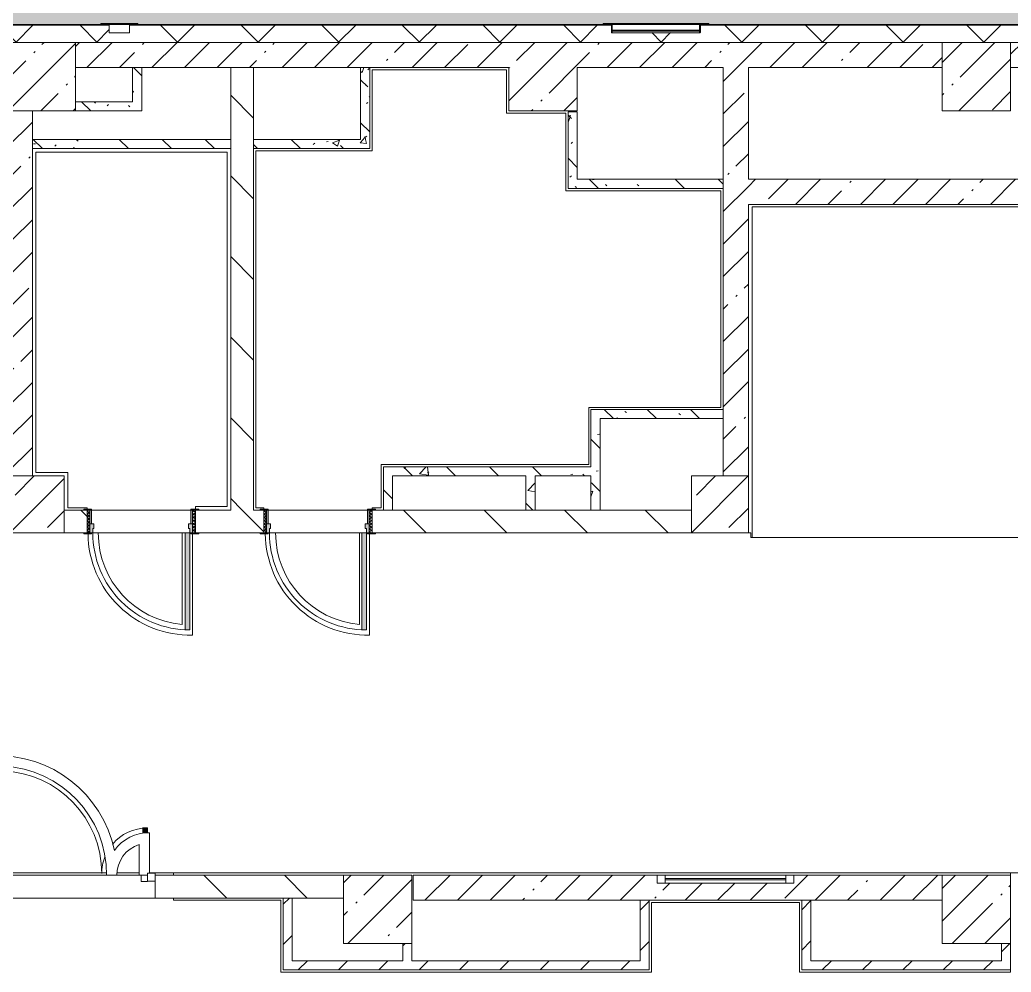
# Model space of a CAD drawing. Header units: millimetres. Extents: x 81382 to 274764, y -8553 to 29000.
# Drawn here: x 161575 to 170269, y 7050 to 15398 of the extents above; entities that cross this region are included whole.
import ezdxf

# ---------------------------------------------------------------- set-up
doc = ezdxf.new("R2010")
doc.units = ezdxf.units.MM
for name, color, linetype, lineweight, true_color in [('A-DETL-2', 9, 'Continuous', 5, 0x808080), ('A-DETL-GENF-4', 7, 'Continuous', 5, 0xaaaaaa), ('A-DOOR-4', 7, 'Continuous', 5, 0xe2e2e2), ('A-DOOR-5', 7, 'Continuous', 5, 0xaaaaaa), ('A-DOOR-FRAM-2', 7, 'Continuous', 5, 0xe2e2e2), ('A-DOOR-FRAM-4', 7, 'Continuous', 5, 0xaaaaaa), ('A-FLOR-2', 7, 'Continuous', 5, 0xaaaaaa), ('A-GENM-4', 7, 'Continuous', 5, 0x737373), ('A-WALL-3', 7, 'Continuous', 5, 0x737373), ('I-WALL-4', 7, 'Continuous', 5, 0x787878)]:
    doc.layers.add(name, color=color, linetype=linetype, lineweight=lineweight, true_color=true_color)
doc.layers.add('A-DETL-GENF-3', color=7, linetype='Continuous', lineweight=9, true_color=0xc0c0c0, transparency=0.4)
for name, color, linetype, lineweight in [('A-GENM-3', 7, 'Continuous', 5), ('A-GLAZ-3', 7, 'Continuous', 5), ('A-GLAZ-CWMG-2', 7, 'Continuous', 5), ('A-WALL', 7, 'Continuous', 9), ('A-WALL-2', 7, 'Continuous', 5), ('I-WALL-2', 7, 'Continuous', 5), ('S-COLS-1', 7, 'Continuous', 5)]:
    doc.layers.add(name, color=color, linetype=linetype, lineweight=lineweight)
pattern_1 = [(135, (147753.76, 0), (-353.553, -353.553), [])]
pattern_2 = [(135, (1826.41, 164.685), (-14.14214, -14.14214), []), (225, (1826.41, 164.685), (14.14214, -14.14214), [])]
pattern_3 = [(45, (-296.384, 164.685), (-14.1421, 14.1421), []), (135, (-296.384, 164.685), (-14.1421, -14.1421), [])]
pattern_4 = [(45, (147753.76, 0), (-285.123, 285.123), []), (45, (148038.9, 0), (-285.123, 285.123), [504.031, -100.806, 16.764, -84.042])]
pattern_5 = [(135, (147753.76, 0), (-377.171, -377.171), [533.4, -88.9, 17.78, -88.9]), (135, (147753.76, 376.94), (-377.171, -377.171), []), (50, (147753.76, 0), (637.645, -55.787), [66.675, -733.425]), (355, (147753.76, 0), (-123.35, 668.7), [53.34, -586.74]), (100.451, (147806.9, -4.65), (514.299, 612.908), [56.665, -623.315]), (46.184, (147753.8, 177.8), (948.776, -147.15), [100.012, -1100.137]), (96.636, (147832.8, 165.5), (830.91, 865.997), [84.998, -934.973]), (351.184, (147753.8, 177.8), (830.918, 865.99), [80.01, -880.11]), (21, (147842.66, 133.35), (530.651, -357.928), [66.675, -733.425]), (326, (147842.66, 133.35), (216.308, 644.658), [53.34, -586.74]), (71.451, (147886.9, 103.5), (746.96, 286.724), [56.665, -623.315]), (37.5, (147753.76, 0), (10.8105, 295.9426), [16.764, -562.864, 16.764, -578.866, -588.962]), (37.5, (147753.76, 0), (10.8105, 295.9426), [-1175.258, 16.764, -572.198]), (7.5, (147753.76, 0), (233.869, 350.6318), [16.764, -322.834, 16.764, -549.529, -224.472]), (7.5, (147753.76, 0), (233.869, 350.6318), [-905.891, 16.764, -207.708]), (327.5, (147555.51, 0), (474.5678, -20.0513), [16.764, -205.486, 16.764, -676.656, -920.115]), (327.5, (147555.51, 0), (474.5678, -20.0513), [-915.67, 16.764, -903.351]), (317.5, (147466.6, 0), (518.452, 88.9934), [16.764, -272.161, 16.764, -443.738, -653.415]), (317.5, (147466.6, 0), (518.452, 88.9934), [-749.427, 16.764, -636.651])]
pattern_6 = [(45, (147753.76, 0), (-176.7767, 176.7767), [])]

# ---------------------------------------------------------------- blocks, each defined once
blk = doc.blocks.new('BSC_Колонна _Прямоугольная - 600х600-V205-3_9_3_птичка')
at = {"layer": 'S-COLS-1'}
h = blk.add_hatch(dxfattribs=at)
h.set_pattern_fill('FP_85', color=256, style=0, pattern_type=2)
h.set_pattern_definition([(45, (-14010, -14900), (-285.123, 285.123), []), (45, (-13724.88, -14900), (-285.123, 285.123), [504.031, -100.806, 16.764, -84.042])])
h.paths.add_polyline_path([(-22.5, -300), (300, -300), (300, 300), (-300, 300), (-300, -300)])
for p, q in [((300, 300), (-300, 300)), ((-300, 300), (-300, -300)), ((300, -300), (300, 300)), ((-300, -300), (300, -300))]:
    blk.add_line(p, q, dxfattribs=at)
blk = doc.blocks.new('110_Дверь_СКБ_1Ст_Внутренняя1 - Д-7_п__950x2100h_Туалет EW30-32897972-3_9_3_птичка')
at = {"layer": 'A-DOOR-4'}
h = blk.add_hatch(color=256, dxfattribs=at)
h.paths.add_polyline_path([(437.5, 100), (437.5, 60), (427.5, 60), (427.5, 20), (462.5, 20), (462.5, 100)])
h.paths.add_polyline_path([(-412.5, 100), (-437.5, 100), (-437.5, 20), (-402.5, 20), (-402.5, 60), (-412.5, 60)])
at = {"layer": 'A-DOOR-5'}
h = blk.add_hatch(dxfattribs=at)
h.set_pattern_fill('FP_6', color=256, style=0, pattern_type=2)
h.set_pattern_definition(pattern_2)
h.paths.add_polyline_path([(487.5, 100), (462.5, 100), (462.5, -100), (487.5, -100)])
at = {"layer": 'A-DOOR-FRAM-2'}
for points in [[(-412.5, 950), (-412.5, 100), (-372.5, 100), (-372.5, 950)], [(-492.5, 108), (-492.5, 100), (-422.5, 100), (-422.5, 108)], [(517.5, 108), (447.5, 108), (447.5, 100), (517.5, 100)], [(-422.5, 20), (-437.5, 20), (-437.5, -100), (-422.5, -100)], [(462.5, 20), (447.5, 20), (447.5, -100), (462.5, -100)], [(-492.5, -100), (-492.5, -108), (-422.5, -108), (-422.5, -100)], [(447.5, -100), (447.5, -108), (517.5, -108), (517.5, -100)]]:
    blk.add_hatch(color=256, dxfattribs=at).paths.add_polyline_path(points)
at = {"layer": 'A-DOOR-FRAM-4'}
h = blk.add_hatch(dxfattribs=at)
h.set_pattern_fill('FP_7', color=256, style=0, pattern_type=2)
h.set_pattern_definition(pattern_3)
h.paths.add_polyline_path([(-437.5, 100), (-462.5, 100), (-462.5, -100), (-437.5, -100)])
at = {"layer": 'A-DOOR-5'}
for p, q in [((-412.5, 950), (-412.5, 100)), ((-372.5, 950), (-412.5, 950)), ((-372.5, 100), (-372.5, 950)), ((-412.5, 100), (-372.5, 100))]:
    blk.add_line(p, q, dxfattribs=at)
blk.add_arc((-412.5, 100), 850, 360, 90, dxfattribs=at)
at = {"layer": 'A-DOOR-FRAM-4'}
for p, q in [((-422.5, 108), (-492.5, 108)), ((-492.5, 108), (-492.5, 100)), ((-492.5, 100), (-422.5, 100)), ((-437.5, 100), (-462.5, 100)), ((-462.5, 100), (-462.5, -100)), ((-412.5, 100), (-437.5, 100)), ((-437.5, 100), (-437.5, 20)), ((-437.5, -100), (-437.5, 100)), ((-422.5, 100), (-437.5, 100)), ((-437.5, 100), (-437.5, 99)), ((-437.5, 99), (-422.5, 99)), ((-422.5, 100), (-422.5, 108)), ((-422.5, 99), (-422.5, 100)), ((-412.5, 60), (-412.5, 100)), ((437.5, 100), (437.5, 60)), ((462.5, 100), (437.5, 100)), ((517.5, 108), (447.5, 108)), ((447.5, 108), (447.5, 100)), ((462.5, 100), (447.5, 100)), ((447.5, 100), (447.5, 99)), ((447.5, 100), (517.5, 100)), ((447.5, 99), (462.5, 99)), ((462.5, 20), (462.5, 100)), ((487.5, 100), (462.5, 100)), ((462.5, 100), (462.5, -100)), ((462.5, 99), (462.5, 100)), ((487.5, -100), (487.5, 100)), ((517.5, 100), (517.5, 108)), ((-437.5, 20), (-402.5, 20)), ((-422.5, 20), (-437.5, 20)), ((-437.5, 20), (-437.5, -100)), ((-422.5, -100), (-422.5, 20)), ((-402.5, 60), (-412.5, 60)), ((-402.5, 20), (-402.5, 60)), ((437.5, 60), (427.5, 60)), ((427.5, 60), (427.5, 20)), ((427.5, 20), (462.5, 20)), ((462.5, 20), (447.5, 20)), ((447.5, 20), (447.5, -100)), ((462.5, -100), (462.5, 20)), ((-422.5, -100), (-492.5, -100)), ((-492.5, -100), (-492.5, -108)), ((-492.5, -108), (-422.5, -108)), ((-462.5, -100), (-437.5, -100)), ((-437.5, -100), (-422.5, -100)), ((-422.5, -108), (-422.5, -100)), ((447.5, -100), (462.5, -100)), ((517.5, -100), (447.5, -100)), ((447.5, -100), (447.5, -108)), ((447.5, -108), (517.5, -108)), ((462.5, -100), (487.5, -100)), ((517.5, -108), (517.5, -100))]:
    blk.add_line(p, q, dxfattribs=at)
blk = doc.blocks.new('110_Дверь_СКБ_1Ст_Внутренняя1 - Д-7_п__950x2100h_Туалет-32491181-3_9_3_птичка')
at = {"layer": 'A-DOOR-4'}
h = blk.add_hatch(color=256, dxfattribs=at)
h.paths.add_polyline_path([(437.5, 100), (437.5, 60), (427.5, 60), (427.5, 20), (462.5, 20), (462.5, 100)])
h.paths.add_polyline_path([(-412.5, 100), (-437.5, 100), (-437.5, 20), (-402.5, 20), (-402.5, 60), (-412.5, 60)])
at = {"layer": 'A-DOOR-5'}
h = blk.add_hatch(dxfattribs=at)
h.set_pattern_fill('FP_6', color=256, style=0, pattern_type=2)
h.set_pattern_definition(pattern_2)
h.paths.add_polyline_path([(487.5, 100), (462.5, 100), (462.5, -100), (487.5, -100)])
at = {"layer": 'A-DOOR-FRAM-2'}
for points in [[(-412.5, 950), (-412.5, 100), (-372.5, 100), (-372.5, 950)], [(-492.5, 108), (-492.5, 100), (-422.5, 100), (-422.5, 108)], [(517.5, 108), (447.5, 108), (447.5, 100), (517.5, 100)], [(-422.5, 20), (-437.5, 20), (-437.5, -100), (-422.5, -100)], [(462.5, 20), (447.5, 20), (447.5, -100), (462.5, -100)], [(-492.5, -100), (-492.5, -108), (-422.5, -108), (-422.5, -100)], [(447.5, -100), (447.5, -108), (517.5, -108), (517.5, -100)]]:
    blk.add_hatch(color=256, dxfattribs=at).paths.add_polyline_path(points)
at = {"layer": 'A-DOOR-FRAM-4'}
h = blk.add_hatch(dxfattribs=at)
h.set_pattern_fill('FP_7', color=256, style=0, pattern_type=2)
h.set_pattern_definition(pattern_3)
h.paths.add_polyline_path([(-437.5, 100), (-462.5, 100), (-462.5, -100), (-437.5, -100)])
at = {"layer": 'A-DOOR-5'}
for p, q in [((-412.5, 950), (-412.5, 100)), ((-372.5, 950), (-412.5, 950)), ((-372.5, 100), (-372.5, 950)), ((-412.5, 100), (-372.5, 100))]:
    blk.add_line(p, q, dxfattribs=at)
blk.add_arc((-412.5, 100), 850, 360, 90, dxfattribs=at)
at = {"layer": 'A-DOOR-FRAM-4'}
for p, q in [((-422.5, 108), (-492.5, 108)), ((-492.5, 108), (-492.5, 100)), ((-492.5, 100), (-422.5, 100)), ((-437.5, 100), (-462.5, 100)), ((-462.5, 100), (-462.5, -100)), ((-412.5, 100), (-437.5, 100)), ((-437.5, 100), (-437.5, 20)), ((-437.5, -100), (-437.5, 100)), ((-422.5, 100), (-437.5, 100)), ((-437.5, 100), (-437.5, 99)), ((-437.5, 99), (-422.5, 99)), ((-422.5, 100), (-422.5, 108)), ((-422.5, 99), (-422.5, 100)), ((-412.5, 60), (-412.5, 100)), ((437.5, 100), (437.5, 60)), ((462.5, 100), (437.5, 100)), ((517.5, 108), (447.5, 108)), ((447.5, 108), (447.5, 100)), ((462.5, 100), (447.5, 100)), ((447.5, 100), (447.5, 99)), ((447.5, 100), (517.5, 100)), ((447.5, 99), (462.5, 99)), ((462.5, 20), (462.5, 100)), ((487.5, 100), (462.5, 100)), ((462.5, 100), (462.5, -100)), ((462.5, 99), (462.5, 100)), ((487.5, -100), (487.5, 100)), ((517.5, 100), (517.5, 108)), ((-437.5, 20), (-402.5, 20)), ((-422.5, 20), (-437.5, 20)), ((-437.5, 20), (-437.5, -100)), ((-422.5, -100), (-422.5, 20)), ((-402.5, 60), (-412.5, 60)), ((-402.5, 20), (-402.5, 60)), ((437.5, 60), (427.5, 60)), ((427.5, 60), (427.5, 20)), ((427.5, 20), (462.5, 20)), ((462.5, 20), (447.5, 20)), ((447.5, 20), (447.5, -100)), ((462.5, -100), (462.5, 20)), ((-422.5, -100), (-492.5, -100)), ((-492.5, -100), (-492.5, -108)), ((-492.5, -108), (-422.5, -108)), ((-462.5, -100), (-437.5, -100)), ((-437.5, -100), (-422.5, -100)), ((-422.5, -108), (-422.5, -100)), ((447.5, -100), (462.5, -100)), ((517.5, -100), (447.5, -100)), ((447.5, -100), (447.5, -108)), ((447.5, -108), (517.5, -108)), ((462.5, -100), (487.5, -100)), ((517.5, -108), (517.5, -100))]:
    blk.add_line(p, q, dxfattribs=at)
blk = doc.blocks.new('BSC_Колонна _Прямоугольная - 500х500-V241-3_9_3_птичка')
at = {"layer": 'S-COLS-1'}
h = blk.add_hatch(dxfattribs=at)
h.set_pattern_fill('FP_118', color=256, style=0, pattern_type=2)
h.set_pattern_definition([(45, (-19960, -11150), (-285.123, 285.123), []), (45, (-19674.88, -11150), (-285.123, 285.123), [504.031, -100.806, 16.764, -84.042])])
h.paths.add_polyline_path([(-250, -250), (250, -250), (250, 250), (-250, 250), (-250, 71)])
for p, q in [((250, 250), (-250, 250)), ((-250, 250), (-250, -250)), ((250, -250), (250, 250)), ((-250, -250), (250, -250))]:
    blk.add_line(p, q, dxfattribs=at)
blk = doc.blocks.new('BSC_Колонна _Прямоугольная - 500х500-V303-3_9_3_птичка')
at = {"layer": 'S-COLS-1'}
h = blk.add_hatch(dxfattribs=at)
h.set_pattern_fill('FP_137', color=256, style=0, pattern_type=2)
h.set_pattern_definition([(45, (-13960, -11150), (-285.123, 285.123), []), (45, (-13674.88, -11150), (-285.123, 285.123), [504.031, -100.806, 16.764, -84.042])])
h.paths.add_polyline_path([(-250, -250), (250, -250), (250, 250), (-250, 250), (-250, 71)])
for p, q in [((250, 250), (-250, 250)), ((-250, 250), (-250, -250)), ((250, -250), (250, 250)), ((-250, -250), (250, -250))]:
    blk.add_line(p, q, dxfattribs=at)
blk = doc.blocks.new('BSC_Колонна _Прямоугольная - 600х600-V304-3_9_3_птичка')
at = {"layer": 'S-COLS-1'}
h = blk.add_hatch(dxfattribs=at)
h.set_pattern_fill('FP_138', color=256, style=0, pattern_type=2)
h.set_pattern_definition([(45, (-22210, -14900), (-285.123, 285.123), []), (45, (-21924.88, -14900), (-285.123, 285.123), [504.031, -100.806, 16.764, -84.042])])
h.paths.add_polyline_path([(-300, -300), (300, -300), (300, 300), (-300, 300)])
for p, q in [((300, 300), (-300, 300)), ((-300, 300), (-300, -300)), ((300, -300), (300, 300)), ((-300, -300), (300, -300))]:
    blk.add_line(p, q, dxfattribs=at)
blk = doc.blocks.new('BSC_Колонна _Прямоугольная - 600х600-V306-3_9_3_птичка')
at = {"layer": 'S-COLS-1'}
h = blk.add_hatch(dxfattribs=at)
h.set_pattern_fill('FP_140', color=256, style=0, pattern_type=2)
h.set_pattern_definition([(45, (-22210, -7600), (-285.123, 285.123), []), (45, (-21924.88, -7600), (-285.123, 285.123), [504.031, -100.806, 16.764, -84.042])])
h.paths.add_polyline_path([(-300, -300), (300, -300), (300, 300), (-300, 300), (-300, 150.3)])
for p, q in [((300, 300), (-300, 300)), ((-300, 300), (-300, -300)), ((300, -300), (300, 300)), ((-300, -300), (300, -300))]:
    blk.add_line(p, q, dxfattribs=at)
blk = doc.blocks.new('BSC_Колонна _Прямоугольная - 600х600-V315-3_9_3_птичка')
at = {"layer": 'S-COLS-1'}
h = blk.add_hatch(dxfattribs=at)
h.set_pattern_fill('FP_151', color=256, style=0, pattern_type=2)
h.set_pattern_definition([(45, (-16960, -7600), (-285.123, 285.123), []), (45, (-16674.88, -7600), (-285.123, 285.123), [504.031, -100.806, 16.764, -84.042])])
h.paths.add_polyline_path([(-300, -300), (300, -300), (300, 300), (-300, 300)])
for p, q in [((300, 300), (-300, 300)), ((-300, 300), (-300, -300)), ((300, -300), (300, 300)), ((-300, -300), (300, -300))]:
    blk.add_line(p, q, dxfattribs=at)
blk = doc.blocks.new('Полоса с поворотом - Полоса с поворотом-23831104-3_9_3_птичка')
at = {"layer": 'A-GENM-3'}
for p, q in [((19783, 15306.4), (19017, 15306.4)), ((19017, 15297.9), (19783, 15297.9))]:
    blk.add_line(p, q, dxfattribs=at)
at = {"layer": 'A-GENM-4'}
blk.add_line((19017, 15363), (19783, 15363), dxfattribs=at)
blk = doc.blocks.new('Уголок вложенный - Уголок вложенный-23831105-3_9_3_птичка')
at = {"layer": 'A-GENM-3'}
for p, q in [((29237, 15288), (29237, 15349)), ((29244, 15358), (29244, 15285)), ((29244, 15285), (29240, 15285))]:
    blk.add_line(p, q, dxfattribs=at)
at = {"layer": 'A-GENM-3', "flags": 128}
for points in [[(29237, 15349), (29236.8, 15351), (29236.1, 15352.9), (29235, 15354.6), (29233.6, 15356), (29231.9, 15357.1), (29230, 15357.8), (29228, 15358)], [(29240, 15285), (29239.3, 15285.1), (29238.7, 15285.3), (29238.1, 15285.7), (29237.7, 15286.1), (29237.3, 15286.7), (29237.1, 15287.3), (29237, 15288)]]:
    blk.add_lwpolyline(points, dxfattribs=at)
at = {"layer": 'A-GENM-4'}
for p, q in [((29164, 15365), (29244, 15365)), ((29164, 15361), (29164, 15365)), ((29228, 15358), (29167, 15358)), ((29244, 15365), (29244, 15358))]:
    blk.add_line(p, q, dxfattribs=at)
at = {"layer": 'A-GENM-4', "flags": 128}
blk.add_lwpolyline([(29167, 15358), (29166.3, 15358.1), (29165.7, 15358.3), (29165.1, 15358.7), (29164.7, 15359.1), (29164.3, 15359.7), (29164.1, 15360.3), (29164, 15361)], dxfattribs=at)
blk = doc.blocks.new('Уголок вложенный - Уголок вложенный-V319-3_9_3_птичка')
at = {"layer": 'A-GENM-3'}
for p, q in [((30010, 15285), (30010, 15358)), ((30017, 15349), (30017, 15288)), ((30014, 15285), (30010, 15285))]:
    blk.add_line(p, q, dxfattribs=at)
at = {"layer": 'A-GENM-3', "flags": 128}
for points in [[(30026, 15358), (30024, 15357.8), (30022.1, 15357.1), (30020.4, 15356), (30019, 15354.6), (30017.9, 15352.9), (30017.2, 15351), (30017, 15349)], [(30017, 15288), (30016.9, 15287.3), (30016.7, 15286.7), (30016.3, 15286.1), (30015.9, 15285.7), (30015.3, 15285.3), (30014.7, 15285.1), (30014, 15285)]]:
    blk.add_lwpolyline(points, dxfattribs=at)
at = {"layer": 'A-GENM-4'}
for p, q in [((30010, 15365), (30090, 15365)), ((30010, 15358), (30010, 15365)), ((30087, 15358), (30026, 15358)), ((30090, 15365), (30090, 15361))]:
    blk.add_line(p, q, dxfattribs=at)
at = {"layer": 'A-GENM-4', "flags": 128}
blk.add_lwpolyline([(30090, 15361), (30089.9, 15360.3), (30089.7, 15359.7), (30089.3, 15359.1), (30088.9, 15358.7), (30088.3, 15358.3), (30087.7, 15358.1), (30087, 15358)], dxfattribs=at)
blk = doc.blocks.new('Уголок вложенный - Уголок вложенный-V320-3_9_3_птичка')
at = {"layer": 'A-GENM-3'}
blk.add_line((30010, 15285), (29244, 15285), dxfattribs=at)
at = {"layer": 'A-GENM-3', "flags": 128}
for points in [[(29237, 15349), (29236.8, 15351), (29236.1, 15352.9), (29235, 15354.6), (29233.6, 15356), (29231.9, 15357.1), (29230, 15357.8), (29228, 15358)], [(30026, 15358), (30024, 15357.8), (30022.1, 15357.1), (30020.4, 15356), (30019, 15354.6), (30017.9, 15352.9), (30017.2, 15351), (30017, 15349)]]:
    blk.add_lwpolyline(points, dxfattribs=at)
at = {"layer": 'A-GENM-4'}
blk.add_line((29244, 15365), (30010, 15365), dxfattribs=at)
blk = doc.blocks.new('Уголок вложенный - Уголок вложенный-23964580-3_9_3_птичка')
at = {"layer": 'A-GENM-3'}
for p, q in [((14603, 15288), (14603, 15349)), ((14610, 15285), (14606, 15285))]:
    blk.add_line(p, q, dxfattribs=at)
at = {"layer": 'A-GENM-3', "flags": 128}
for points in [[(14603, 15349), (14602.8, 15351), (14602.1, 15352.9), (14601, 15354.6), (14599.6, 15356), (14597.9, 15357.1), (14596, 15357.8), (14594, 15358)], [(14606, 15285), (14605.3, 15285.1), (14604.7, 15285.3), (14604.1, 15285.7), (14603.7, 15286.1), (14603.3, 15286.7), (14603.1, 15287.3), (14603, 15288)]]:
    blk.add_lwpolyline(points, dxfattribs=at)
at = {"layer": 'A-GENM-4'}
for p, q in [((14530, 15361), (14530, 15365)), ((14594, 15358), (14533, 15358))]:
    blk.add_line(p, q, dxfattribs=at)
at = {"layer": 'A-GENM-4', "flags": 128}
blk.add_lwpolyline([(14533, 15358), (14532.3, 15358.1), (14531.7, 15358.3), (14531.1, 15358.7), (14530.7, 15359.1), (14530.3, 15359.7), (14530.1, 15360.3), (14530, 15361)], dxfattribs=at)
blk = doc.blocks.new('Уголок вложенный - Уголок вложенный-V329-3_9_3_птичка')
at = {"layer": 'A-GENM-3'}
for p, q in [((14783, 15349), (14783, 15288)), ((14780, 15285), (14776, 15285))]:
    blk.add_line(p, q, dxfattribs=at)
at = {"layer": 'A-GENM-3', "flags": 128}
for points in [[(14792, 15358), (14790, 15357.8), (14788.1, 15357.1), (14786.4, 15356), (14785, 15354.6), (14783.9, 15352.9), (14783.2, 15351), (14783, 15349)], [(14783, 15288), (14782.9, 15287.3), (14782.7, 15286.7), (14782.3, 15286.1), (14781.9, 15285.7), (14781.3, 15285.3), (14780.7, 15285.1), (14780, 15285)]]:
    blk.add_lwpolyline(points, dxfattribs=at)
at = {"layer": 'A-GENM-4'}
for p, q in [((14853, 15358), (14792, 15358)), ((14856, 15365), (14856, 15361))]:
    blk.add_line(p, q, dxfattribs=at)
at = {"layer": 'A-GENM-4', "flags": 128}
blk.add_lwpolyline([(14856, 15361), (14855.9, 15360.3), (14855.7, 15359.7), (14855.3, 15359.1), (14854.9, 15358.7), (14854.3, 15358.3), (14853.7, 15358.1), (14853, 15358)], dxfattribs=at)
blk = doc.blocks.new('Уголок вложенный - Уголок вложенный-V330-3_9_3_птичка')
at = {"layer": 'A-GENM-3'}
blk.add_line((14776, 15285), (14610, 15285), dxfattribs=at)
at = {"layer": 'A-GENM-3', "flags": 128}
for points in [[(14597.9, 15357.1), (14596, 15357.8), (14594, 15358)], [(14792, 15358), (14790, 15357.8), (14788.1, 15357.1)]]:
    blk.add_lwpolyline(points, dxfattribs=at)
blk = doc.blocks.new('Уголок вложенный - Уголок вложенный-V331-3_9_3_птичка')
at = {"layer": 'A-GENM-3'}
for p, q in [((14603, 15349), (14603, 15288)), ((14783, 15288), (14783, 15349)), ((14606, 15285), (14780, 15285))]:
    blk.add_line(p, q, dxfattribs=at)
at = {"layer": 'A-GENM-3', "flags": 128}
for points in [[(14594, 15358), (14596, 15357.8), (14597.9, 15357.1), (14599.6, 15356), (14601, 15354.6), (14602.1, 15352.9), (14602.8, 15351), (14603, 15349)], [(14783, 15349), (14783.2, 15351), (14783.9, 15352.9), (14785, 15354.6), (14786.4, 15356), (14788.1, 15357.1), (14790, 15357.8), (14792, 15358)], [(14603, 15288), (14603.1, 15287.3), (14603.3, 15286.7), (14603.7, 15286.1), (14604.1, 15285.7), (14604.7, 15285.3), (14605.3, 15285.1), (14606, 15285)], [(14780, 15285), (14780.7, 15285.1), (14781.3, 15285.3), (14781.9, 15285.7), (14782.3, 15286.1), (14782.7, 15286.7), (14782.9, 15287.3), (14783, 15288)]]:
    blk.add_lwpolyline(points, dxfattribs=at)
at = {"layer": 'A-GENM-4'}
for p, q in [((14530, 15365), (14856, 15365)), ((14530, 15365), (14530, 15361)), ((14533, 15358), (14853, 15358)), ((14856, 15361), (14856, 15365))]:
    blk.add_line(p, q, dxfattribs=at)
at = {"layer": 'A-GENM-4', "flags": 128}
for points in [[(14530, 15361), (14530.1, 15360.3), (14530.3, 15359.7), (14530.7, 15359.1), (14531.1, 15358.7), (14531.7, 15358.3), (14532.3, 15358.1), (14533, 15358)], [(14853, 15358), (14853.7, 15358.1), (14854.3, 15358.3), (14854.9, 15358.7), (14855.3, 15359.1), (14855.7, 15359.7), (14855.9, 15360.3), (14856, 15361)]]:
    blk.add_lwpolyline(points, dxfattribs=at)
blk = doc.blocks.new('120_Окно_СКБ_1Ст - 120_Окно_СКБ_1Ст 400х1200 EI30-24228621-3_9_3_птичка')
at = {"layer": 'A-GLAZ-3'}
for p, q in [((-600, 40), (-600, 110)), ((-600, 110), (-530, 110)), ((600, 110), (-600, 110)), ((-530, 110), (-530, 40)), ((530, 40), (530, 110)), ((530, 110), (600, 110)), ((600, 110), (600, 40)), ((-530, 40), (-600, 40)), ((-600, 40), (600, 40)), ((530, 80), (-530, 80)), ((530, 70), (-530, 70)), ((600, 40), (530, 40))]:
    blk.add_line(p, q, dxfattribs=at)
blk = doc.blocks.new('Прямоугольный импост - 50 x 70 мм-31927764-3_9_3_птичка')
at = {"layer": 'A-GLAZ-CWMG-2'}
for p, q in [((-70, 35), (0, 35)), ((-70, -35), (-70, 35)), ((0, 35), (0, -35)), ((0, -35), (-70, -35))]:
    blk.add_line(p, q, dxfattribs=at)
blk = doc.blocks.new('Дверь_Витражная_остекление_ - ДВН_ДАО_Главный вход_1200 в свету Д-22 _п_-31928779-3_9_3_птичка')
at = {"layer": 'A-DOOR-4'}
for points in [[(-615.1, 30), (-610, 30), (-615.1, 930)], [(610, 384.3), (650, 387.9), (650, 430), (610, 430), (610, 387.9)]]:
    blk.add_hatch(color=256, dxfattribs=at).paths.add_polyline_path(points)
at = {"layer": 'A-DETL-GENF-4'}
for p, q in [((-610, 30), (-610, 930)), ((650, 430), (610, 430)), ((610, 430), (610, 384.3)), ((650, 386.8), (650, 430)), ((-595, 30), (-615.1, 30)), ((-595, -40), (-595, 30)), ((595, -40), (595, 16)), ((-650, -40), (-595, -40)), ((650, -40), (595, -40))]:
    blk.add_line(p, q, dxfattribs=at)
at = {"layer": 'A-DOOR-5'}
blk.add_line((650, 430), (650, 386.8), dxfattribs=at)
for centre, radius, start, end in [((-650, 30), 900, 360, 87.74159), ((650, 30), 400, 90, 140.11585), ((650, 30), 400, 158.72613, 180)]:
    blk.add_arc(centre, radius, start, end, dxfattribs=at)

msp = doc.modelspace()

# ---------------------------------------------------------------- hatches: boundary and pattern name
at = {"layer": 'A-DETL-GENF-3'}
msp.add_hatch(color=256, dxfattribs=at).paths.add_polyline_path([(146826, 14774.9), (147485.8, 14774.9), (147485.8, 15358), (186513.8, 15358), (186513.8, 23888.3), (181681.8, 23888.3), (181681.8, 27398.1), (145344.7, 27398.1), (145344.7, 14774.9), (146359.9, 14774.9)])
at = {"layer": 'A-WALL-2'}
h = msp.add_hatch(dxfattribs=at)
h.set_pattern_fill('FP_93', color=256, style=0, pattern_type=2)
h.set_pattern_definition([(45, (147753.76, 0), (-353.5534, 353.5534), []), (135, (147753.76, 0), (-353.5534, -353.5534), [])])
h.paths.add_polyline_path([(189707.4, 15200), (189913.8, 15200), (189913.8, 15350), (185563.8, 15350), (185563.8, 15200), (187843, 15200)])
h.paths.add_polyline_path([(177763.8, 15200), (179863.8, 15200), (179863.8, 15350), (177770.8, 15349), (177770.8, 15288), (177763.8, 15285), (176990.8, 15288), (176990.8, 15350), (173364, 15349), (173364, 15288), (173357, 15285), (172184, 15288), (172184, 15350), (167543.8, 15349), (167543.8, 15288), (167536.8, 15285), (166763.8, 15288), (166763.8, 15350), (162536.8, 15349), (162536.8, 15288), (162529.8, 15285), (162356.8, 15288), (162356.5, 15350), (160613.8, 15350), (160613.8, 15200), (177754.5, 15200)])
h.paths.add_polyline_path([(182413.8, 15200), (183163.8, 15200), (183163.8, 15350), (182413.8, 15350)])
h.paths.add_polyline_path([(181363.8, 15200), (181513.8, 15200), (181513.8, 15350), (181363.8, 15350), (181363.8, 15270.2)])
h.paths.add_polyline_path([(156013.8, 15200), (156013.8, 15350), (155413.8, 15350), (155413.8, 15200)])
h.paths.add_polyline_path([(157513.8, 15200), (157513.8, 15350), (156913.8, 15350), (156913.8, 15200), (157080.3, 15200)])
h.paths.add_polyline_path([(152419.2, 15200), (154513.8, 15200), (154513.8, 15350), (147793.8, 15350), (147793.8, 15293), (147643.8, 15293), (147643.8, 15200), (152413.8, 15200)])
h.paths.add_polyline_path([(180993.8, 15200), (180988.8, 15350), (180763.8, 15350), (180763.8, 15200)])
at = {"layer": 'I-WALL-2'}
h = msp.add_hatch(dxfattribs=at)
h.set_pattern_fill('FP_89', color=256, style=0, pattern_type=2)
h.set_pattern_definition(pattern_4)
h.paths.add_polyline_path([(179863.8, 14980), (179863.8, 15200), (178363.8, 15200), (178363.8, 14980), (179514.9, 14980)])
h.paths.add_polyline_path([(162563.8, 14980), (165864, 14980), (165864, 15200), (162063.8, 15200), (162063.8, 14980)])
h.paths.add_polyline_path([(177763.8, 14980), (177763.8, 15200), (174163.8, 15200), (174163.8, 14980), (177588.7, 14980)])
h.paths.add_polyline_path([(173563.8, 14980), (173563.8, 15200), (170263.8, 15200), (170263.8, 14980), (172927.7, 14980)])
h.paths.add_polyline_path([(166464, 14980), (169663.8, 14980), (169663.8, 15200), (166464, 15200)])
h = msp.add_hatch(dxfattribs=at)
h.set_pattern_fill('FP_92', color=256, style=0, pattern_type=2)
h.set_pattern_definition(pattern_1)
h.paths.add_polyline_path([(163605.7, 11100), (163623.8, 11100), (163623.8, 14980), (163423.8, 14980), (163423.8, 11100)])
h = msp.add_hatch(dxfattribs=at)
h.set_pattern_fill('FP_89', color=256, style=0, pattern_type=2)
h.set_pattern_definition(pattern_4)
h.paths.add_polyline_path([(167963.8, 11400), (167963.8, 14980), (167743.8, 14980), (167743.8, 11400)])
h = msp.add_hatch(dxfattribs=at)
h.set_pattern_fill('FP_89', color=256, style=0, pattern_type=2)
h.set_pattern_definition(pattern_4)
h.paths.add_polyline_path([(161464.7, 11400), (161684.7, 11400), (161684.7, 14600), (161464.7, 14600), (161464.7, 11900)])
h = msp.add_hatch(dxfattribs=at)
h.set_pattern_fill('FP_89', color=256, style=0, pattern_type=2)
h.set_pattern_definition(pattern_4)
h.paths.add_polyline_path([(178763.8, 13780), (178763.8, 14000), (167963.8, 14000), (167963.8, 13780), (178520.9, 13780)])
h = msp.add_hatch(dxfattribs=at)
h.set_pattern_fill('FP_92', color=256, style=0, pattern_type=2)
h.set_pattern_definition(pattern_1)
h.paths.add_polyline_path([(167463.8, 10900), (167463.8, 11100), (164663.8, 11100), (164663.8, 10900), (167334.5, 10900)])
h.paths.add_polyline_path([(163713.8, 10900), (163713.8, 11100), (163114.7, 11100), (163114.7, 10900), (163683.8, 10900)])
h.paths.add_polyline_path([(162134.7, 10900), (162164.7, 10900), (162164.7, 11100), (161963.8, 11100), (161963.8, 10900)])
h = msp.add_hatch(dxfattribs=at)
h.set_pattern_fill('FP_92', color=256, style=0, pattern_type=2)
h.set_pattern_definition(pattern_1)
h.paths.add_polyline_path([(164413.8, 7700), (164413.8, 7900), (162763, 7900), (162763, 7700), (163963.8, 7700)])
h.paths.add_polyline_path([(155413.8, 7700), (155413.8, 7900), (154283.8, 7900), (154283.8, 7700), (154864.8, 7700)])
h.paths.add_polyline_path([(156013.8, 7700), (159913.8, 7700), (159913.8, 7900), (159213.8, 7900), (159213.8, 7830), (158413.8, 7830), (158413.8, 7900), (156013.8, 7900), (156013.8, 7789.5)])
h.paths.add_polyline_path([(161323, 7700), (161323, 7900), (160513.8, 7900), (160513.8, 7700)])
h.paths.add_polyline_path([(151487, 7700), (151783.8, 7700), (151783.8, 7900), (151483.8, 7900), (151483.8, 7700)])
h = msp.add_hatch(dxfattribs=at)
h.set_pattern_fill('FP_89', color=256, style=0, pattern_type=2)
h.set_pattern_definition(pattern_4)
h.paths.add_polyline_path([(168432.8, 7680), (169663.8, 7680), (169663.8, 7900), (168363.3, 7900), (168363.3, 7830), (167163.3, 7830), (167163.3, 7900), (165023.8, 7900), (165023.8, 7680), (167334.5, 7680)])
h = msp.add_hatch(dxfattribs=at)
h.set_pattern_fill('FP_94', color=256, style=0, pattern_type=2)
h.set_pattern_definition(pattern_6)
h.paths.add_polyline_path([(163963.8, 7150), (163963.8, 7700), (163883.8, 7700), (163883.8, 7150)])
h = msp.add_hatch(dxfattribs=at)
h.set_pattern_fill('FP_94', color=256, style=0, pattern_type=2)
h.set_pattern_definition(pattern_6)
h.paths.add_polyline_path([(167093.8, 7070), (167093.8, 7680), (167013.8, 7680), (167013.8, 7070)])
h = msp.add_hatch(dxfattribs=at)
h.set_pattern_fill('FP_94', color=256, style=0, pattern_type=2)
h.set_pattern_definition(pattern_6)
h.paths.add_polyline_path([(168512.8, 7150), (168512.8, 7680), (168432.8, 7680), (168432.8, 7150)])
h = msp.add_hatch(dxfattribs=at)
h.set_pattern_fill('FP_94', color=256, style=0, pattern_type=2)
h.set_pattern_definition(pattern_6)
h.paths.add_polyline_path([(165013.8, 7150), (165013.8, 7300), (164933.8, 7300), (164933.8, 7150)])
h = msp.add_hatch(dxfattribs=at)
h.set_pattern_fill('FP_94', color=256, style=0, pattern_type=2)
h.set_pattern_definition(pattern_6)
h.paths.add_polyline_path([(170263.8, 7070), (170263.8, 7300), (170183.8, 7300), (170183.8, 7070)])
h = msp.add_hatch(dxfattribs=at)
h.set_pattern_fill('FP_94', color=256, style=0, pattern_type=2)
h.set_pattern_definition(pattern_6)
h.paths.add_polyline_path([(167013.8, 7070), (167013.8, 7150), (163883.8, 7150), (163883.8, 7070), (165470.1, 7070)])
h = msp.add_hatch(dxfattribs=at)
h.set_pattern_fill('FP_94', color=256, style=0, pattern_type=2)
h.set_pattern_definition(pattern_6)
h.paths.add_polyline_path([(170183.8, 7070), (170183.8, 7150), (168432.8, 7150), (168432.8, 7070), (169198.9, 7070)])
at = {"layer": 'I-WALL-4'}
h = msp.add_hatch(dxfattribs=at)
h.set_pattern_fill('FP_97', color=256, style=0, pattern_type=2)
h.set_pattern_definition(pattern_5)
h.paths.add_polyline_path([(162643.8, 14680), (162643.8, 14980), (162563.8, 14980), (162563.8, 14680)])
h = msp.add_hatch(dxfattribs=at)
h.set_pattern_fill('FP_97', color=256, style=0, pattern_type=2)
h.set_pattern_definition(pattern_5)
h.paths.add_polyline_path([(164643.8, 14350), (164643.8, 14980), (164563.8, 14980), (164563.8, 14350)])
h = msp.add_hatch(dxfattribs=at)
h.set_pattern_fill('FP_97', color=256, style=0, pattern_type=2)
h.set_pattern_definition(pattern_5)
h.paths.add_polyline_path([(162063.8, 14600), (162643.8, 14600), (162643.8, 14680), (162063.8, 14680)])
h = msp.add_hatch(dxfattribs=at)
h.set_pattern_fill('FP_97', color=256, style=0, pattern_type=2)
h.set_pattern_definition(pattern_5)
h.paths.add_polyline_path([(166464, 13920), (166464, 14590), (166384, 14590), (166384, 13920)])
h = msp.add_hatch(dxfattribs=at)
h.set_pattern_fill('FP_97', color=256, style=0, pattern_type=2)
h.set_pattern_definition(pattern_5)
h.paths.add_polyline_path([(163423.8, 14270), (163423.8, 14350), (161684.7, 14350), (161684.7, 14270), (161741.3, 14270)])
h = msp.add_hatch(dxfattribs=at)
h.set_pattern_fill('FP_97', color=256, style=0, pattern_type=2)
h.set_pattern_definition(pattern_5)
h.paths.add_polyline_path([(163623.8, 14270), (164643.8, 14270), (164643.8, 14350), (163623.8, 14350)])
h = msp.add_hatch(dxfattribs=at)
h.set_pattern_fill('FP_97', color=256, style=0, pattern_type=2)
h.set_pattern_definition(pattern_5)
h.paths.add_polyline_path([(167743.8, 13920), (167743.8, 14000), (166464, 14000), (166464, 13920), (167334.5, 13920)])
h = msp.add_hatch(dxfattribs=at)
h.set_pattern_fill('FP_97', color=256, style=0, pattern_type=2)
h.set_pattern_definition(pattern_5)
h.paths.add_polyline_path([(166663.8, 11100), (166663.8, 11981.9), (166583.8, 11981.9), (166583.8, 11100)])
h = msp.add_hatch(dxfattribs=at)
h.set_pattern_fill('FP_97', color=256, style=0, pattern_type=2)
h.set_pattern_definition(pattern_5)
h.paths.add_polyline_path([(167743.8, 11901.9), (167743.8, 11981.9), (166663.8, 11981.9), (166663.8, 11901.9), (167334.5, 11901.9)])
h = msp.add_hatch(dxfattribs=at)
h.set_pattern_fill('FP_97', color=256, style=0, pattern_type=2)
h.set_pattern_definition(pattern_5)
h.paths.add_polyline_path([(164763.8, 11100), (164843.8, 11100), (164843.8, 11480), (164763.8, 11480), (164763.8, 11221)])
h = msp.add_hatch(dxfattribs=at)
h.set_pattern_fill('FP_97', color=256, style=0, pattern_type=2)
h.set_pattern_definition(pattern_5)
h.paths.add_polyline_path([(166093.8, 11400), (166583.8, 11400), (166583.8, 11480), (164843.8, 11480), (164843.8, 11400), (166013.8, 11400)])
h = msp.add_hatch(dxfattribs=at)
h.set_pattern_fill('FP_97', color=256, style=0, pattern_type=2)
h.set_pattern_definition(pattern_5)
h.paths.add_polyline_path([(166093.8, 11100), (166093.8, 11400), (166013.8, 11400), (166013.8, 11100)])
at = {"layer": 'S-COLS-1'}
h = msp.add_hatch(dxfattribs=at)
h.set_pattern_fill('FP_89', color=256, style=0, pattern_type=2)
h.set_pattern_definition(pattern_4)
h.paths.add_polyline_path([(166464, 14600), (166464, 15200), (165864, 15200), (165864, 14600)])

# ---------------------------------------------------------------- linework, layer by layer
at = {"layer": 'A-DETL-2'}
msp.add_line((147485.8, 15358), (186513.8, 15358), dxfattribs=at)
at = {"layer": 'A-FLOR-2'}
for p, q in [((165844, 14960), (164663.8, 14960)), ((164663.8, 14960), (164663.8, 14250)), ((165844, 14580), (165844, 14960)), ((166364, 14580), (165844, 14580)), ((166364, 13900), (166364, 14580)), ((163392.8, 14239), (161715.7, 14239)), ((161715.7, 14239), (161715.7, 11431)), ((163392.8, 11131), (163392.8, 14239)), ((164663.8, 14250), (163643.8, 14250)), ((163643.8, 14250), (163643.8, 11120)), ((167723.8, 13900), (166364, 13900)), ((167723.8, 12000), (167723.8, 13900)), ((179535.9, 13759), (167995.9, 13759)), ((167995.9, 13759), (167995.9, 10859)), ((166563.8, 11500), (166563.8, 12000)), ((166563.8, 12000), (167723.8, 12000)), ((164743.8, 11120), (164743.8, 11500)), ((164743.8, 11500), (166563.8, 11500)), ((161715.7, 11431), (161994.8, 11431)), ((161994.8, 11431), (161994.8, 11120)), ((163114.7, 11108), (163114.7, 11131)), ((163114.7, 11131), (163392.8, 11131)), ((161994.8, 11120), (162164.7, 11120)), ((162164.7, 11120), (162164.7, 11108)), ((163643.8, 11120), (163713.8, 11120)), ((163713.8, 11120), (163713.8, 11108)), ((164663.8, 11108), (164663.8, 11120)), ((164663.8, 11120), (164743.8, 11120)), ((162262.7, 10899.9), (162204.7, 10899.9)), ((162214.7, 10901.4), (163064.7, 10901.4)), ((163024.7, 10899.9), (162997.7, 10899.9)), ((162997.7, 10899.9), (162997.7, 10097.9)), ((163074.7, 10899.9), (163064.7, 10899.9)), ((163087.7, 10005.1), (163087.7, 10892)), ((163817.7, 10899.9), (163753.8, 10899.9)), ((163763.8, 10900), (164573.8, 10900)), ((164573.8, 10899.9), (164552.7, 10899.9)), ((164552.7, 10899.9), (164552.7, 10097.9)), ((164623.8, 10899.9), (164613.8, 10899.9)), ((164642.7, 10005.1), (164642.7, 10892)), ((167984.8, 10900), (167963.8, 10900)), ((167984.8, 10859), (167984.8, 10900)), ((167984.8, 10859), (179535.9, 10859)), ((162712, 7919), (162712, 8271.9)), ((162622, 8169.4), (162622, 7900)), ((161427.9, 7920), (162335, 7920)), ((162428, 7920), (162622, 7920)), ((162923, 7920), (162712, 7920)), ((170358.7, 7920), (162923, 7920)), ((162923, 7900), (162923, 7920)), ((170263.8, 7920), (170263.8, 7900)), ((162336, 7900), (162426.1, 7900)), ((162622, 7900), (162693, 7900)), ((162923, 7680), (162923, 7700)), ((163863.8, 7680), (162923, 7680)), ((163863.8, 7050), (163863.8, 7680)), ((168412.8, 7660), (167113.8, 7660)), ((167113.8, 7660), (167113.8, 7050)), ((168412.8, 7050), (168412.8, 7660)), ((167113.8, 7050), (163863.8, 7050)), ((170263.8, 7050), (168412.8, 7050)), ((170263.8, 7070), (170263.8, 7050))]:
    msp.add_line(p, q, dxfattribs=at)
for centre, radius, start, end in [((163067.7, 10899.9), 895, 180.50534, 271.28046), ((163067.7, 10899.9), 805, 180, 265.01146), ((164622.7, 10899.9), 895, 180.50534, 271.28046), ((164622.7, 10899.9), 805, 180, 265.01146), ((161381, 7903), 1045, 11.78406, 92.36409), ((161381, 7903), 955, 359.82001, 87.18541), ((162705, 7903), 369, 88.91556, 144.66492), ((162705, 7903), 279, 107.31049, 180.6161)]:
    msp.add_arc(centre, radius, start, end, dxfattribs=at)
at = {"layer": 'A-WALL'}
for p, q in [((162355.8, 15353), (160613.8, 15353)), ((162356.6, 15350), (160613.8, 15350)), ((166764.2, 15350), (162536.9, 15350)), ((166765.5, 15353), (162537.7, 15353)), ((172185.8, 15353), (167542, 15353)), ((172184.5, 15350), (167543.3, 15350)), ((165864, 15200), (162063.8, 15200)), ((169663.8, 15200), (166464, 15200)), ((173563.8, 15200), (170263.8, 15200)), ((162643.8, 14980), (162563.8, 14980)), ((163623.8, 14980), (163423.8, 14980)), ((164643.8, 14980), (164563.8, 14980)), ((161684.7, 14350), (161684.7, 14270)), ((163423.8, 14270), (163423.8, 14350)), ((163623.8, 14350), (163623.8, 14270)), ((167743.8, 13920), (167743.8, 14000)), ((167743.8, 11901.9), (167743.8, 11981.9)), ((164763.8, 11100), (164843.8, 11100)), ((166013.8, 11100), (166093.8, 11100)), ((166583.8, 11100), (166663.8, 11100)), ((163963.8, 7700), (163883.8, 7700)), ((167093.8, 7680), (167013.8, 7680)), ((168512.8, 7680), (168432.8, 7680))]:
    msp.add_line(p, q, dxfattribs=at)
at = {"layer": 'A-WALL-2'}
for p, q in [((162063.8, 15200), (169663.8, 15200)), ((170263.8, 15200), (173563.8, 15200))]:
    msp.add_line(p, q, dxfattribs=at)
at = {"layer": 'A-WALL-3'}
for p, q in [((162286.8, 15358), (147793.8, 15358)), ((162360.7, 15358), (162347.8, 15358)), ((162545.8, 15358), (162532.8, 15358)), ((166693.8, 15358), (162606.8, 15358)), ((166767.7, 15358), (166754.8, 15358)), ((167552.8, 15358), (167539.8, 15358)), ((172114, 15358), (167613.8, 15358))]:
    msp.add_line(p, q, dxfattribs=at)
at = {"layer": 'I-WALL-2'}
for p, q in [((162063.8, 14980), (162563.8, 14980)), ((162563.8, 14980), (162563.8, 14680)), ((162643.8, 14980), (163423.8, 14980)), ((162643.8, 14600), (162643.8, 14980)), ((163423.8, 14980), (163423.8, 14350)), ((163623.8, 14350), (163623.8, 14980)), ((163623.8, 14980), (164563.8, 14980)), ((164563.8, 14980), (164563.8, 14350)), ((164643.8, 14270), (164643.8, 14980)), ((164643.8, 14980), (165864, 14980)), ((166464, 14980), (167743.8, 14980)), ((167743.8, 14980), (167743.8, 14000)), ((167963.8, 14000), (167963.8, 14980)), ((167963.8, 14980), (169663.8, 14980)), ((170263.8, 14980), (173563.8, 14980)), ((162563.8, 14680), (162063.8, 14680)), ((161684.7, 14350), (161684.7, 14600)), ((162063.8, 14600), (162643.8, 14600)), ((166384, 14590), (166384, 13920)), ((166464, 14590), (166384, 14590)), ((166464, 14000), (166464, 14590)), ((163423.8, 14350), (161684.7, 14350)), ((164563.8, 14350), (163623.8, 14350)), ((161684.7, 14270), (163423.8, 14270)), ((161684.7, 11400), (161684.7, 14270)), ((163423.8, 14270), (163423.8, 11100)), ((163623.8, 11100), (163623.8, 14270)), ((163623.8, 14270), (164643.8, 14270)), ((167743.8, 14000), (166464, 14000)), ((178543.8, 14000), (167963.8, 14000)), ((166384, 13920), (167743.8, 13920)), ((167743.8, 13920), (167743.8, 11981.9)), ((167963.8, 11400), (167963.8, 13780)), ((167963.8, 13780), (179514.9, 13780)), ((166583.8, 11981.9), (166583.8, 11480)), ((167743.8, 11981.9), (166583.8, 11981.9)), ((166663.8, 11100), (166663.8, 11901.9)), ((166663.8, 11901.9), (167743.8, 11901.9)), ((167743.8, 11901.9), (167743.8, 11400)), ((164763.8, 11480), (164763.8, 11100)), ((166583.8, 11480), (164763.8, 11480)), ((164843.8, 11100), (164843.8, 11400)), ((164843.8, 11400), (166013.8, 11400)), ((166013.8, 11400), (166013.8, 11100)), ((166093.8, 11400), (166583.8, 11400)), ((166093.8, 11100), (166093.8, 11400)), ((166583.8, 11400), (166583.8, 11100)), ((162134.7, 11100), (161963.8, 11100)), ((162204.7, 11100), (163074.7, 11100)), ((163423.8, 11100), (163144.7, 11100)), ((163683.8, 11100), (163623.8, 11100)), ((163753.8, 11100), (164623.8, 11100)), ((164763.8, 11100), (164693.8, 11100)), ((166013.8, 11100), (164843.8, 11100)), ((166583.8, 11100), (166093.8, 11100)), ((167463.8, 11100), (166663.8, 11100)), ((161963.8, 10900), (162134.7, 10900)), ((163024.7, 10900), (162214.7, 10900)), ((163144.7, 10900), (163683.8, 10900)), ((164573.8, 10900), (163763.8, 10900)), ((164693.8, 10900), (167463.8, 10900)), ((161427.9, 7900), (162336, 7900)), ((162426.1, 7900), (162622, 7900)), ((164413.8, 7900), (162763, 7900)), ((162763, 7900), (162763, 7700)), ((167163.3, 7900), (165023.8, 7900)), ((165023.8, 7900), (165023.8, 7680)), ((169663.8, 7900), (168363.3, 7900)), ((163883.8, 7700), (160513.8, 7700)), ((163883.8, 7700), (163883.8, 7070)), ((163963.8, 7700), (164413.8, 7700)), ((163963.8, 7150), (163963.8, 7700)), ((165023.8, 7680), (167013.8, 7680)), ((167013.8, 7680), (167013.8, 7150)), ((167093.8, 7070), (167093.8, 7680)), ((167093.8, 7680), (168432.8, 7680)), ((168432.8, 7680), (168432.8, 7070)), ((168512.8, 7150), (168512.8, 7680)), ((168512.8, 7680), (169663.8, 7680)), ((164933.8, 7300), (164933.8, 7150)), ((165013.8, 7150), (165013.8, 7300)), ((170183.8, 7300), (170183.8, 7150)), ((170263.8, 7070), (170263.8, 7300)), ((164933.8, 7150), (163963.8, 7150)), ((167013.8, 7150), (165013.8, 7150)), ((170183.8, 7150), (168512.8, 7150)), ((163883.8, 7070), (167093.8, 7070)), ((168432.8, 7070), (170263.8, 7070))]:
    msp.add_line(p, q, dxfattribs=at)
at = {"layer": 'S-COLS-1'}
for p, q in [((166464, 15200), (165864, 15200)), ((165864, 14980), (165864, 14600)), ((166464, 14600), (166464, 14980)), ((165864, 14600), (166464, 14600))]:
    msp.add_line(p, q, dxfattribs=at)

# ---------------------------------------------------------------- block references
at = {"layer": 'A-DOOR-5', "rotation": 180}
for name, p in [('110_Дверь_СКБ_1Ст_Внутренняя1 - Д-7_п__950x2100h_Туалет-32491181-3_9_3_птичка', (162652.2, 11000)), ('110_Дверь_СКБ_1Ст_Внутренняя1 - Д-7_п__950x2100h_Туалет EW30-32897972-3_9_3_птичка', (164201.3, 11000))]:
    msp.add_blockref(name, p, dxfattribs=at)
at = {"layer": 'A-DOOR-5'}
msp.add_blockref('Дверь_Витражная_остекление_ - ДВН_ДАО_Главный вход_1200 в свету Д-22 _п_-31928779-3_9_3_птичка', (162043, 7884), dxfattribs=at)
at = {"layer": 'A-GENM-3'}
for name, p in [('Уголок вложенный - Уголок вложенный-23964580-3_9_3_птичка', (147753.8, 0)), ('Уголок вложенный - Уголок вложенный-V331-3_9_3_птичка', (147753.8, 0)), ('Уголок вложенный - Уголок вложенный-V330-3_9_3_птичка', (147753.8, 0)), ('Уголок вложенный - Уголок вложенный-V329-3_9_3_птичка', (147753.8, 0)), ('Уголок вложенный - Уголок вложенный-23831105-3_9_3_птичка', (137526.8, 0)), ('Уголок вложенный - Уголок вложенный-V320-3_9_3_птичка', (137526.8, 0)), ('Уголок вложенный - Уголок вложенный-V319-3_9_3_птичка', (137526.8, 0))]:
    msp.add_blockref(name, p, dxfattribs=at)
at = {"layer": 'A-GENM-4'}
msp.add_blockref('Полоса с поворотом - Полоса с поворотом-23831104-3_9_3_птичка', (147753.8, 0), dxfattribs=at)
at = {"layer": 'A-GLAZ-3'}
msp.add_blockref('120_Окно_СКБ_1Ст - 120_Окно_СКБ_1Ст 400х1200 EI30-24228621-3_9_3_птичка', (167763.3, 7790), dxfattribs=at)
at = {"layer": 'A-GLAZ-CWMG-2', "extrusion": (0, 0, -1), "rotation": 180}
msp.add_blockref('Прямоугольный импост - 50 x 70 мм-31927764-3_9_3_птичка', (-162763, 7884), dxfattribs=at)
at = {"layer": 'S-COLS-1'}
for name, p in [('BSC_Колонна _Прямоугольная - 600х600-V205-3_9_3_птичка', (161763.8, 14900)), ('BSC_Колонна _Прямоугольная - 600х600-V304-3_9_3_птичка', (169963.8, 14900)), ('BSC_Колонна _Прямоугольная - 500х500-V303-3_9_3_птичка', (161713.8, 11150)), ('BSC_Колонна _Прямоугольная - 500х500-V241-3_9_3_птичка', (167713.8, 11150)), ('BSC_Колонна _Прямоугольная - 600х600-V315-3_9_3_птичка', (164713.8, 7600)), ('BSC_Колонна _Прямоугольная - 600х600-V306-3_9_3_птичка', (169963.8, 7600))]:
    msp.add_blockref(name, p, dxfattribs=at)

doc.saveas('drawing.dxf')
